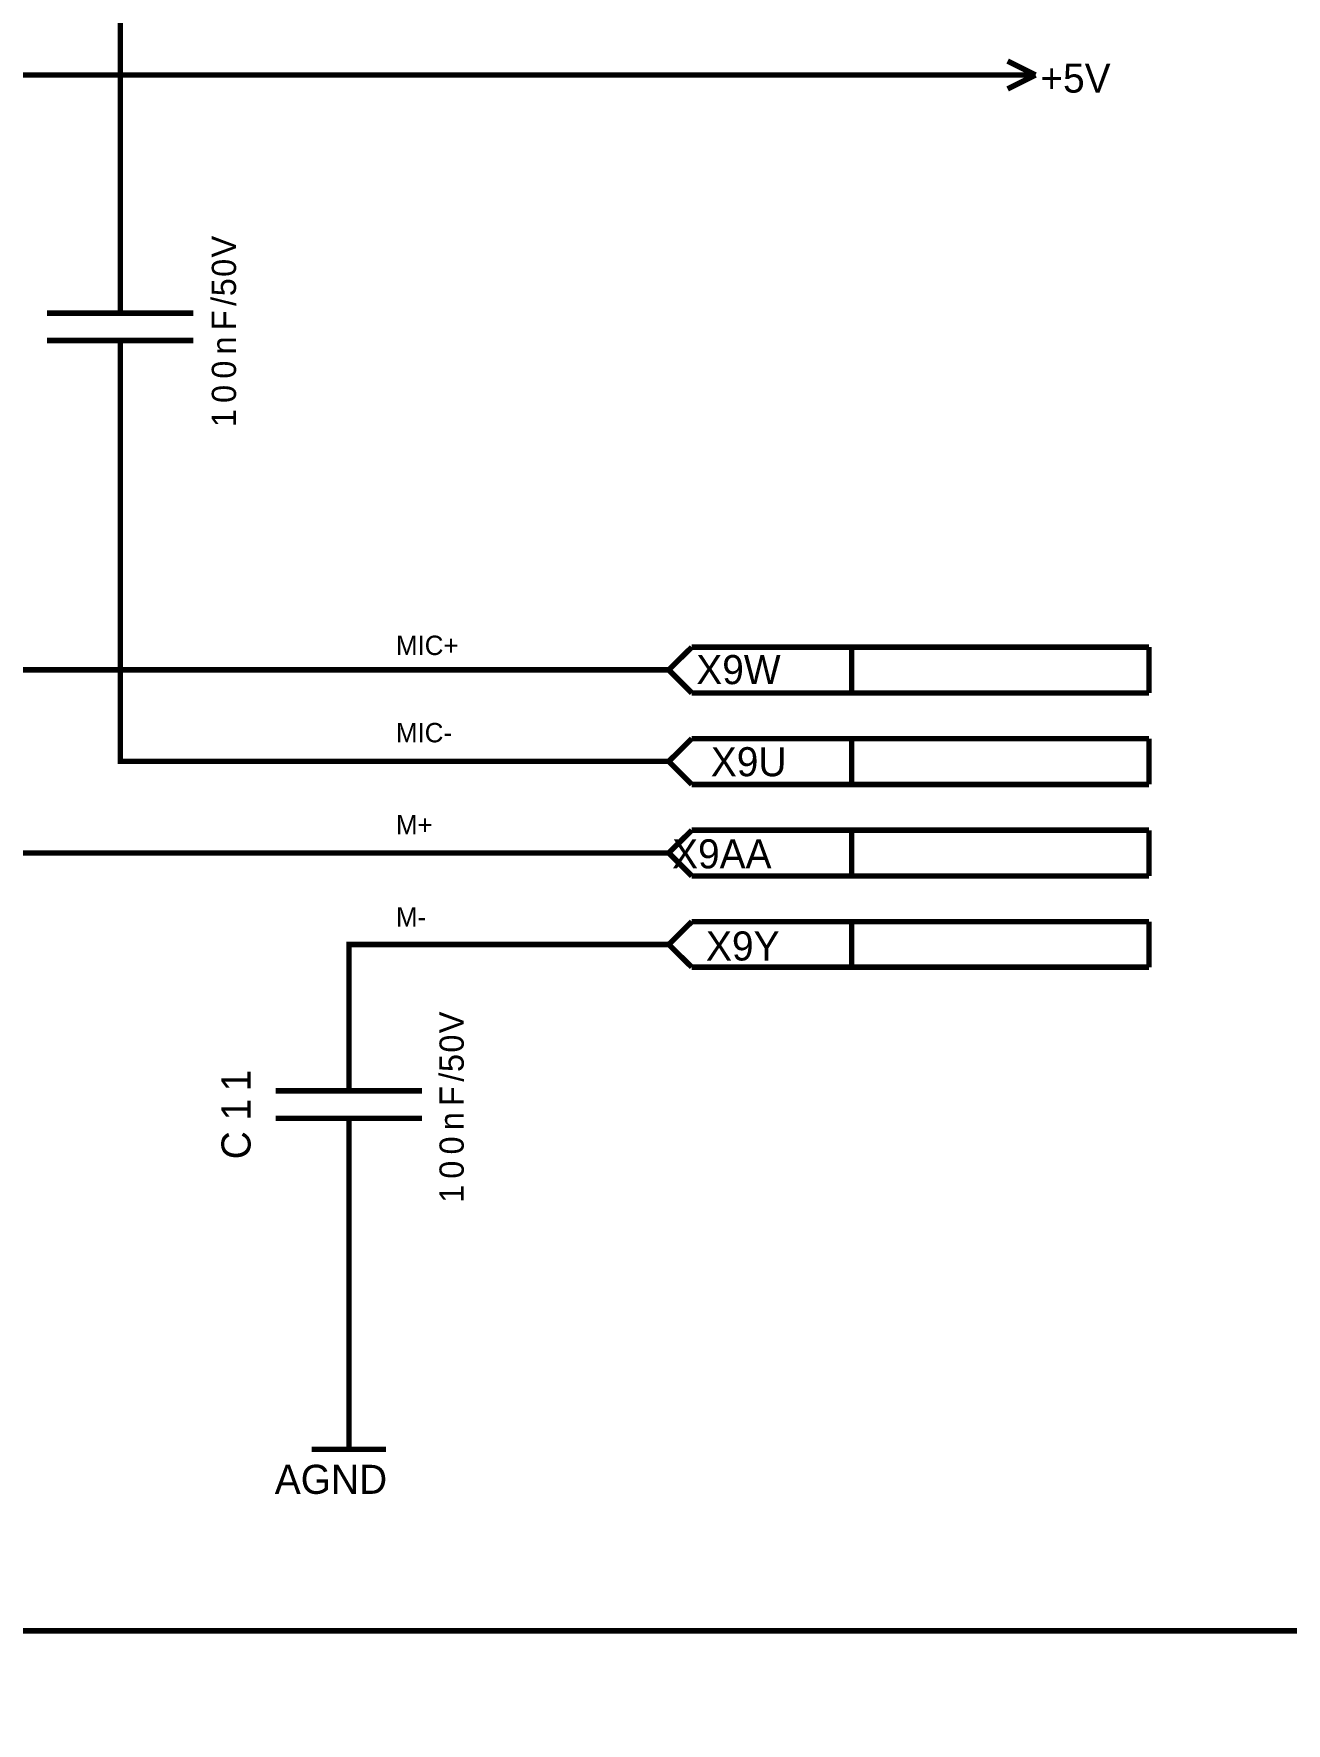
# Model space of a CAD drawing. Header units: millimetres. Extents: x 0 to 420, y 0 to 297.
# Drawn here: x 280.2 to 348.7, y 119.9 to 212.3 of the extents above; entities that cross this region are included whole.
import ezdxf

# ---------------------------------------------------------------- set-up
doc = ezdxf.new("R2010")
doc.units = ezdxf.units.MM
doc.layers.add('Sheet', color=255, linetype='Continuous')

msp = doc.modelspace()

# ---------------------------------------------------------------- linework, layer by layer
at = {"layer": 'Sheet', "const_width": 0.3}
for points in [[(256.244, 244.989), (262.483, 244.989), (262.483, 177.495), (272.48, 177.495), (312.468, 177.495)], [(284.976, 215), (284.976, 199.998)], [(334.994, 210), (333.471, 210.761)], [(112.547, 204.999), (112.547, 210), (187.524, 210), (207.501, 210), (227.494, 210), (254.986, 210), (332.445, 210)], [(332.445, 210), (334.994, 210)], [(334.994, 210), (333.471, 209.238)], [(284.976, 196.984), (284.976, 199.998)], [(280.971, 196.984), (288.965, 196.984)], [(280.971, 195.494), (288.965, 195.494)], [(284.976, 195.494), (284.976, 192.497)], [(284.976, 192.497), (284.976, 172.494), (312.468, 172.494)], [(314.95, 177.495), (316.208, 178.737)], [(316.208, 178.737), (341.2, 178.737)], [(324.947, 178.737), (324.947, 176.236)], [(341.2, 178.737), (341.2, 176.236)], [(314.95, 177.495), (312.468, 177.495)], [(316.208, 176.236), (314.95, 177.495)], [(341.2, 176.236), (316.208, 176.236)], [(314.95, 172.494), (316.208, 173.736)], [(316.208, 173.736), (341.2, 173.736)], [(324.947, 173.736), (324.947, 171.235)], [(341.2, 173.736), (341.2, 171.235)], [(314.95, 172.494), (312.468, 172.494)], [(316.208, 171.235), (314.95, 172.494)], [(341.2, 171.235), (316.208, 171.235)], [(314.95, 167.493), (316.208, 168.735)], [(316.208, 168.735), (341.2, 168.735)], [(324.947, 168.735), (324.947, 166.235)], [(341.2, 168.735), (341.2, 166.235)], [(237.491, 82.496), (262.483, 82.496), (262.483, 167.493), (272.48, 167.493), (312.468, 167.493)], [(314.95, 167.493), (312.468, 167.493)], [(316.208, 166.235), (314.95, 167.493)], [(341.2, 166.235), (316.208, 166.235)], [(314.95, 162.492), (316.208, 163.734)], [(316.208, 163.734), (341.2, 163.734)], [(324.947, 163.734), (324.947, 161.25)], [(341.2, 163.734), (341.2, 161.25)], [(297.472, 157.491), (297.472, 162.492), (312.468, 162.492)], [(314.95, 162.492), (312.468, 162.492)], [(316.208, 161.25), (314.95, 162.492)], [(341.2, 161.25), (316.208, 161.25)], [(297.472, 154.494), (297.472, 157.491)], [(227.494, 154.991), (227.494, 124.986), (372.432, 124.986)], [(293.467, 154.494), (301.461, 154.494)], [(293.467, 152.987), (301.461, 152.987)], [(297.472, 152.987), (297.472, 149.99)], [(297.472, 149.99), (297.472, 142.489)], [(297.472, 139.989), (297.472, 142.489)], [(297.472, 139.989), (297.472, 134.905)], [(295.437, 134.905), (299.492, 134.905)]]:
    msp.add_lwpolyline(points, dxfattribs=at)

# ---------------------------------------------------------------- texts
at = {"layer": 'Sheet'}
for s, height, p in [('+5V', 1.5897, (335.259, 209.039)), ('MIC+', 1.0598, (300.038, 178.306)), ('X9W', 1.5897, (316.456, 176.716)), ('MIC-', 1.0598, (300.038, 173.537)), ('X9U', 1.5897, (317.251, 171.682)), ('M+', 1.0598, (300.038, 168.503)), ('X9AA', 1.5897, (315.132, 166.649)), ('M-', 1.0598, (300.038, 163.469)), ('X9Y', 1.5897, (316.986, 161.615)), ('AGND', 1.5897, (293.417, 132.471))]:
    msp.add_text(s, height=height, dxfattribs=at).set_placement(p)
for s, height, p in [('V', 1.325, (291.299, 200.031)), ('0', 1.325, (291.299, 198.971)), ('5', 1.325, (291.299, 197.912)), ('/', 1.325, (291.299, 197.382)), ('F', 1.325, (291.299, 196.057)), ('n', 1.325, (291.299, 194.732)), ('0', 1.325, (291.299, 193.408)), ('0', 1.325, (291.299, 192.083)), ('1', 1.325, (291.299, 190.758)), ('V', 1.325, (303.745, 157.64)), ('0', 1.325, (303.745, 156.581)), ('5', 1.325, (303.745, 155.521)), ('1', 1.59, (292.093, 154.461)), ('/', 1.325, (303.745, 154.991)), ('F', 1.325, (303.745, 153.666)), ('1', 1.59, (292.093, 152.872)), ('n', 1.325, (303.745, 152.342)), ('C', 1.59, (292.093, 150.752)), ('0', 1.325, (303.745, 151.017)), ('0', 1.325, (303.745, 149.692)), ('1', 1.325, (303.745, 148.368))]:
    msp.add_text(s, height=height, rotation=90, dxfattribs=at).set_placement(p)

doc.saveas('drawing.dxf')
